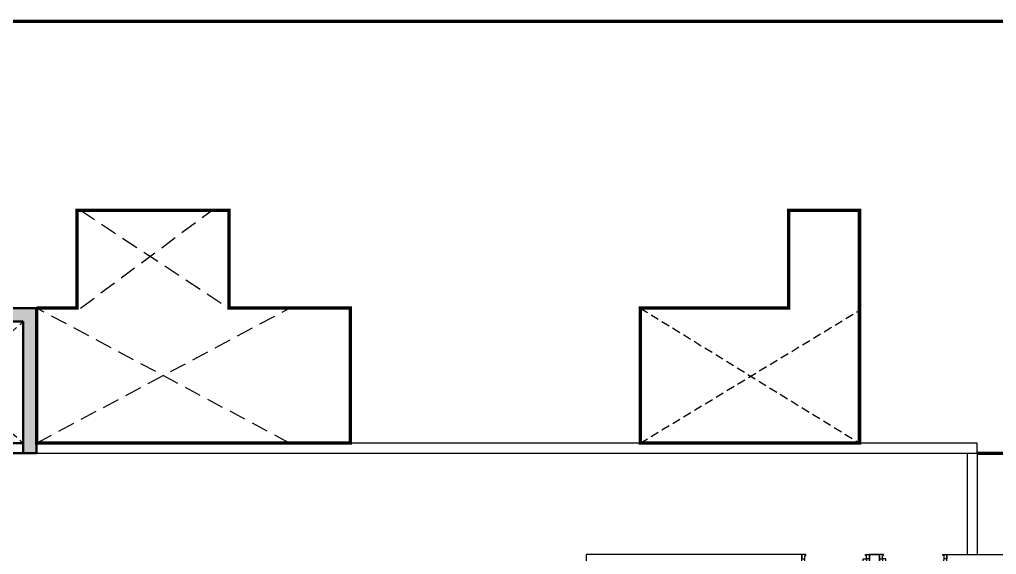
# Model space of a CAD drawing. Header units: inches. Extents: x 27644242 to 29005101, y -955243 to 216979.
# Drawn here: x 28747740 to 28762225, y -746636 to -738711 of the extents above; entities that cross this region are included whole.
import ezdxf

# ---------------------------------------------------------------- set-up
doc = ezdxf.new("R2010")
doc.units = ezdxf.units.IN
doc.header["$MEASUREMENT"] = 0
for name, pattern in [('DASHED', [0.75, 0.5, -0.25]), ('DASHED2', [0.375, 0.25, -0.125]), ('HIDDEN', [0.375, 0.25, -0.125])]:
    doc.linetypes.add(name, pattern=pattern)
for name, color, linetype, lineweight in [('AHC-A-COLUMN', 210, 'Continuous', 30), ('AHC-A-DUCT', 14, 'HIDDEN', 5), ('Columns', 1, 'Continuous', 25), ('DOOR', 4, 'Continuous', 0), ('ELEVATION', 40, 'Continuous', 13), ('FURN', 250, 'Continuous', 0), ('WALL', 7, 'Continuous', 20)]:
    doc.layers.add(name, color=color, linetype=linetype, lineweight=lineweight)
doc.layers.add('text', color=7, linetype='Continuous')
doc.styles.add('AMITS', font='arial.ttf')

# ---------------------------------------------------------------- blocks, each defined once
blk = doc.blocks.new('FFFF')
at = {"layer": 'Columns', "ltscale": 500, "transparency": 33554610}
h = blk.add_hatch(color=256, dxfattribs=at)
h.dxf.hatch_style = 1
h.paths.add_polyline_path([(27448525, -46438), (27450525, -46438), (27450525, -48238), (27450525, -48388), (27450725, -48388), (27450725, -46238), (27446125, -46238), (27446125, -48388), (27446325, -48388), (27446325, -48238), (27446325, -46438), (27448325, -46438), (27448325, -48238), (27448325, -48388), (27448525, -48388), (27448525, -48238), (27448520, -48238), (27448525, -48232)])
at = {"color": 8, "ltscale": 500}
for p, q in [((27446325, -46438), (27448325, -48238)), ((27448325, -46438), (27446325, -48238)), ((27448520, -48238), (27450525, -46438)), ((27448525, -46438), (27450525, -48238))]:
    blk.add_line(p, q, dxfattribs=at)
at = {"layer": 'AHC-A-COLUMN', "ltscale": 500}
for p, q in [((27446125, -48388), (27446125, -46238)), ((27446125, -46238), (27450725, -46238)), ((27450725, -48388), (27450725, -46238)), ((27446325, -46438), (27448325, -46438)), ((27446325, -48388), (27446325, -46438)), ((27448325, -48388), (27448325, -46438)), ((27450525, -46438), (27448525, -46438)), ((27448525, -48388), (27448525, -46438)), ((27450525, -48388), (27450525, -46438)), ((27446325, -48238), (27446875, -48238)), ((27446875, -48238), (27446875, -48388)), ((27447775, -48238), (27447775, -48388)), ((27447775, -48238), (27448325, -48238)), ((27448520, -48238), (27449025, -48238)), ((27449025, -48238), (27449025, -48388)), ((27449925, -48238), (27449925, -48388)), ((27449925, -48238), (27450525, -48238)), ((27446125, -48388), (27446875, -48388)), ((27447775, -48388), (27449025, -48388)), ((27449925, -48388), (27450725, -48388))]:
    blk.add_line(p, q, dxfattribs=at)
at = {"layer": 'FURN', "ltscale": 500}
blk.add_line((27446875, -48388), (27449925, -48388), dxfattribs=at)
at = {"layer": 'text', "ltscale": 100, "char_height": 300, "width": 1823.98, "attachment_point": 1, "style": 'AMITS'}
for insert in [(27446404, -46901), (27448631, -46901)]:
    blk.add_mtext('\\pxqc;{\\H0.833333x;LIFT\\P\\H0.6x;2.0 x 1.8\\P10 P}', dxfattribs=dict(at, insert=insert))
blk = doc.blocks.new('DOOR_750')
at = {"layer": 'DOOR'}
for points in [[(-70, 50), (-32, 50), (-32, 750), (-70, 750)], [(-750, 50), (-718, 50), (-718, 12), (-705, 12), (-705, 0), (-750, 0)], [(0, 50), (-32, 50), (-32, 12), (-45, 12), (-45, 0), (0, 0)]]:
    blk.add_lwpolyline(points, close=True, dxfattribs=at)
at = {"layer": 'DOOR', "linetype": 'DASHED', "ltscale": 10}
blk.add_arc((-2, 38), 715, 95.4221, 179.0403, dxfattribs=at)
blk = doc.blocks.new('SALE  3')
at = {"layer": 'WALL', "ltscale": 500}
for points in [[(-9534, 3434), (-9384, 3434), (-9384, -5366), (-9534, -5366)], [(-8384, 3434), (-5184, 3434), (-5184, 3284), (-8384, 3284)]]:
    blk.add_lwpolyline(points, close=True, dxfattribs=at)
at = {"layer": 'DOOR', "xscale": 1.333333977559269, "yscale": 1.333333977559269, "zscale": 1.333333977559269, "rotation": 180}
blk.add_blockref('DOOR_750', (-9384, 3434), dxfattribs=at)
blk = doc.blocks.new('NEW SALE B2.5BHKK')
at = {"layer": 'WALL', "color": 7, "ltscale": 500}
blk.add_lwpolyline([(-8950, 2350), (-8800, 2350), (-8800, -6450), (-8950, -6450)], close=True, dxfattribs=at)
at = {"layer": 'WALL', "ltscale": 500}
blk.add_lwpolyline([(-7800, 2350), (-4600, 2350), (-4600, 2200), (-7800, 2200)], close=True, dxfattribs=at)
at = {"layer": 'DOOR', "xscale": 1.333333977559269, "yscale": 1.333333977559269, "zscale": 1.333333977559269, "rotation": 180}
blk.add_blockref('DOOR_750', (-8800, 2350), dxfattribs=at)

msp = doc.modelspace()

# ---------------------------------------------------------------- linework, layer by layer
at = {"layer": 'AHC-A-DUCT', "linetype": 'DASHED2', "ltscale": 1000}
for p, q in [((28748642.2, -741536.2), (28750843.9, -742986.2)), ((28748644.1, -742986.1), (28750593.9, -741536.2)), ((28747993.9, -744986.2), (28751743.7, -742986.2)), ((28751743.7, -744986.2), (28747993.9, -742986.2))]:
    msp.add_line(p, q, dxfattribs=at)
at = {"layer": 'AHC-A-DUCT', "ltscale": 500}
for p, q in [((28756943.9, -742986.2), (28760193.9, -744986.2)), ((28756943.9, -744986.2), (28760193.9, -743018.8))]:
    msp.add_line(p, q, dxfattribs=at)
at = {"layer": 'ELEVATION', "ltscale": 500, "const_width": 50}
for points in [[(28718992.3, -745136.2), (28704343.9, -745136.2), (28704343.9, -738736.2), (28770193.9, -738735.9), (28770176.4, -743736.2), (28767791, -743736.2), (28767791, -745136.2), (28761941.1, -745136.2)], [(28747993.9, -742986.1), (28748594.1, -742986.2), (28748594.1, -741536.2), (28750843.9, -741536.2), (28750843.9, -742986.2), (28752643.7, -742986.2), (28752643.7, -744986.2), (28747993.9, -744986.2), (28747993.9, -742986.2)], [(28760193.9, -741535.9), (28759143.5, -741535.9), (28759143.5, -742986.2), (28756943.9, -742986.2), (28756943.9, -744986.2), (28760193.9, -744986.2), (28760193.9, -741535.9)]]:
    msp.add_lwpolyline(points, dxfattribs=at)
at = {"layer": 'WALL', "ltscale": 500}
for p, q in [((28761791.1, -745136.2), (28761791.1, -746636.2)), ((28761941.1, -745136.2), (28761941.1, -746636.2))]:
    msp.add_line(p, q, dxfattribs=at)
msp.add_lwpolyline([(28747993.9, -745136.2), (28761941.1, -745136.2), (28761941.1, -744986.2), (28747993.9, -744986.2)], close=True, dxfattribs=at)

# ---------------------------------------------------------------- block references
at = {"layer": 'AHC-A-DUCT', "ltscale": 500}
msp.add_blockref('FFFF', (1297268.7, -696748.6), dxfattribs=at)
at = {"layer": 'ELEVATION', "ltscale": 500, "xscale": -1}
msp.add_blockref('SALE  3', (28750956.7, -750070.5), dxfattribs=at)

# ---------------------------------------------------------------- next in the draw order: block references
at = {"layer": 'WALL', "ltscale": 500}
msp.add_blockref('NEW SALE B2.5BHKK', (28769291.3, -748986.2), dxfattribs=at)

doc.saveas('drawing.dxf')
